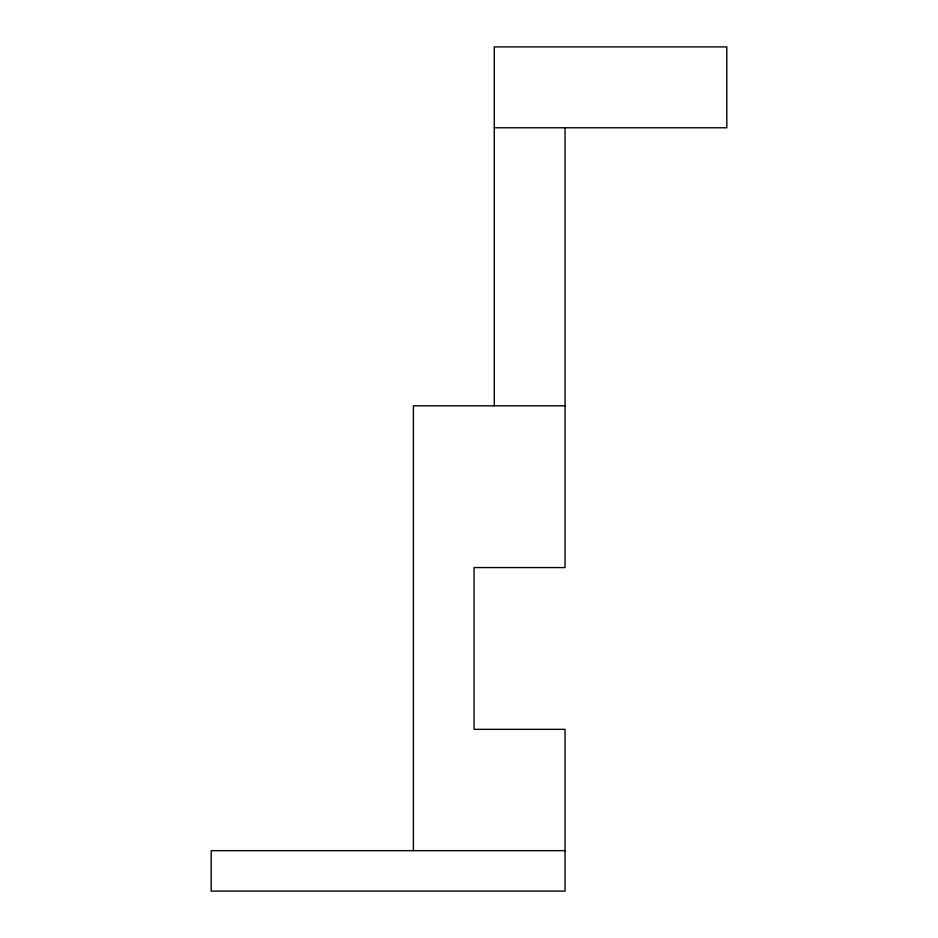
<?xml version="1.0" encoding="UTF-8"?>
<svg xmlns="http://www.w3.org/2000/svg" width="938" height="938" viewBox="0 0 938 938"><rect width="100%" height="100%" fill="white"/><g stroke="black" fill="none" stroke-linecap="round" stroke-linejoin="round"><path stroke-width="1.41" d="M494.279 127.779L726.809 127.779L726.809 46.9L494.279 46.9L494.279 405.814M565.051 405.814L413.388 405.814L413.388 850.66M565.051 850.66L211.191 850.66L211.191 891.1L565.051 891.1L565.051 729.342L474.053 729.342L474.053 567.572L565.051 567.572L565.051 127.779"/></g></svg>
